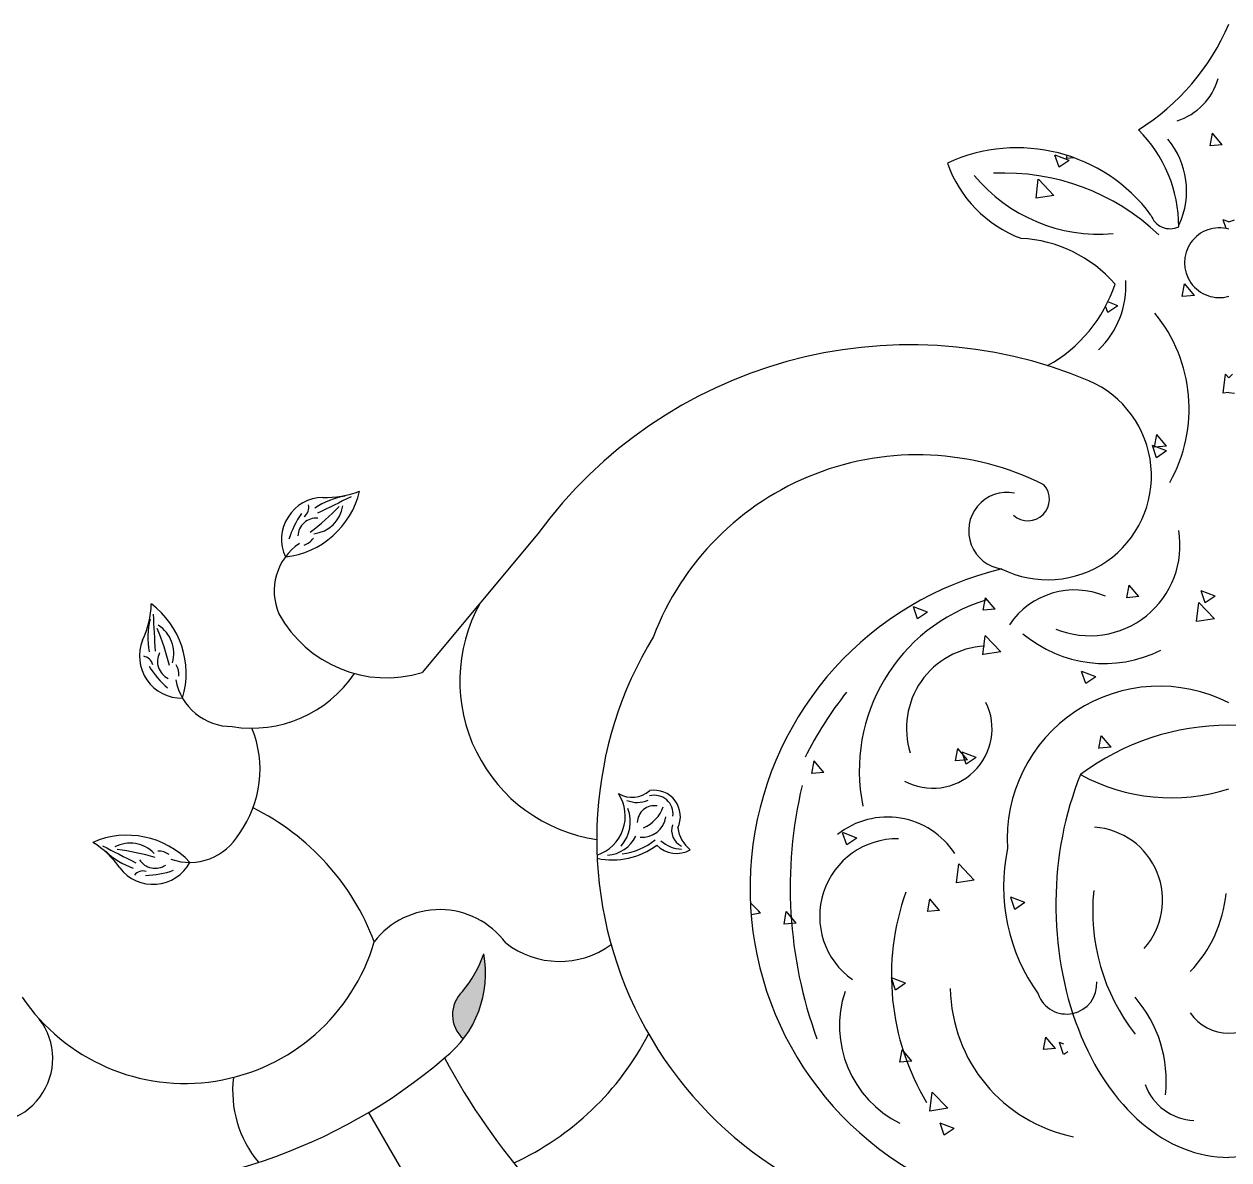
# Model space of a CAD drawing. Header units: millimetres. Extents: x 2621 to 26934, y 11979 to 27988.
# Drawn here: x 3163.5 to 3544, y 14682.4 to 15041 of the extents above; entities that cross this region are included whole.
import ezdxf

# ---------------------------------------------------------------- set-up
doc = ezdxf.new("R2010")
doc.units = ezdxf.units.MM

# ---------------------------------------------------------------- blocks, each defined once
blk = doc.blocks.new('A$C3F570633')
blk.add_hatch(color=256).paths.add_polyline_path([(511.89, 2741.99, 0.213345), (518.33, 2768.81, -0.093511), (511.6, 2756.94, 0.441934)])
for p, q in [((747.73, 3023.93), (748.46, 3027.9)), ((751.53, 3024.28), (748.48, 3027.92)), ((751.53, 3024.28), (747.75, 3023.95)), ((700.03, 3017.16), (698.74, 3020.98)), ((703.19, 3019.3), (698.76, 3021)), ((703.19, 3019.3), (700.05, 3017.18)), ((702.38, 3019.97), (702.55, 3020.91)), ((704.7, 3020.19), (702.4, 3019.98)), ((692.77, 3007.39), (693.47, 3013.4)), ((698.41, 3008.28), (693.49, 3013.42)), ((698.41, 3008.28), (692.79, 3007.41)), ((752.79, 2997.86), (751.87, 3000.59)), ((753.67, 2999.93), (751.89, 3000.61)), ((753.67, 2999.93), (755.45, 3000.61)), ((738.95, 2976.37), (739.69, 2980.34)), ((742.75, 2976.72), (739.71, 2980.35)), ((742.75, 2976.72), (738.98, 2976.39)), ((715.41, 2971.31), (714.74, 2973.3)), ((718.58, 2973.45), (715.43, 2974.66)), ((718.58, 2973.45), (715.43, 2971.33)), ((751.87, 2945.8), (752.57, 2951.8)), ((753.67, 2950.69), (752.59, 2951.82)), ((753.67, 2950.69), (754.75, 2951.82)), ((753.67, 2946.09), (751.89, 2945.82)), ((753.67, 2946.09), (755.45, 2945.82)), ((730.18, 2928.81), (730.91, 2932.78)), ((733.98, 2929.16), (730.93, 2932.79)), ((730.79, 2925.46), (729.51, 2929.28)), ((733.96, 2927.6), (729.53, 2929.3)), ((733.98, 2929.16), (730.2, 2928.83)), ((733.96, 2927.6), (730.82, 2925.48)), ((535.41, 2901.42), (498.89, 2857.61)), ((721.41, 2881.25), (722.14, 2885.21)), ((725.21, 2881.6), (722.16, 2885.23)), ((676.06, 2877.28), (676.79, 2881.25)), ((679.86, 2877.63), (676.81, 2881.26)), ((725.21, 2881.6), (721.43, 2881.27)), ((746.18, 2879.61), (744.9, 2883.43)), ((749.35, 2881.75), (744.92, 2883.45)), ((749.35, 2881.75), (746.2, 2879.63)), ((655.31, 2874.55), (654.03, 2878.37)), ((658.48, 2876.69), (654.05, 2878.39)), ((658.48, 2876.69), (655.33, 2874.56)), ((679.86, 2877.63), (676.08, 2877.3)), ((743.48, 2873.74), (744.18, 2879.74)), ((749.13, 2874.63), (744.2, 2879.76)), ((749.13, 2874.63), (743.51, 2873.76)), ((676, 2863.27), (676.7, 2869.28)), ((681.65, 2864.16), (676.72, 2869.3)), ((681.65, 2864.16), (676.02, 2863.29)), ((708.44, 2854.15), (707.16, 2857.97)), ((711.6, 2856.29), (707.18, 2857.99)), ((711.6, 2856.29), (708.46, 2854.17)), ((712.63, 2833.69), (713.37, 2837.65)), ((716.44, 2834.04), (713.39, 2837.67)), ((667.28, 2829.72), (668.01, 2833.69)), ((671.08, 2830.07), (668.03, 2833.7)), ((670.69, 2828.69), (669.41, 2832.52)), ((673.86, 2830.83), (669.43, 2832.53)), ((716.44, 2834.04), (712.66, 2833.71)), ((621.93, 2825.75), (622.66, 2829.72)), ((625.73, 2826.1), (622.68, 2829.74)), ((671.08, 2830.07), (667.3, 2829.74)), ((673.86, 2830.83), (670.72, 2828.71)), ((625.73, 2826.1), (621.95, 2825.77)), ((632.95, 2803.24), (631.67, 2807.06)), ((636.12, 2805.38), (631.69, 2807.08)), ((636.12, 2805.38), (632.97, 2803.26)), ((667.62, 2791.21), (668.32, 2797.22)), ((673.26, 2792.11), (668.34, 2797.24)), ((673.26, 2792.11), (667.64, 2791.23)), ((658.55, 2782.38), (659.24, 2786.12)), ((662.31, 2782.51), (659.26, 2786.14)), ((686.08, 2782.84), (684.8, 2786.66)), ((689.25, 2784.98), (684.82, 2786.68)), ((605.07, 2782.38), (602.51, 2785.05)), ((605.78, 2781.64), (602.75, 2781.17)), ((605.78, 2781.64), (605.07, 2782.38)), ((613.16, 2778.19), (613.89, 2782.16)), ((616.96, 2778.54), (613.91, 2782.17)), ((658.51, 2782.16), (658.55, 2782.38)), ((660.83, 2782.38), (658.53, 2782.18)), ((662.31, 2782.51), (660.83, 2782.38)), ((689.25, 2784.98), (686.1, 2782.86)), ((616.96, 2778.54), (613.18, 2778.21)), ((648.34, 2757.39), (647.06, 2761.21)), ((651.5, 2759.53), (647.08, 2761.23)), ((651.5, 2759.53), (648.36, 2757.4)), ((695.09, 2738.57), (695.82, 2742.53)), ((698.89, 2738.92), (695.84, 2742.55)), ((701.46, 2736.99), (700.18, 2740.81)), ((701.58, 2740.3), (700.2, 2740.83)), ((649.74, 2734.6), (650.47, 2738.56)), ((653.54, 2734.95), (650.49, 2738.58)), ((698.89, 2738.92), (695.11, 2738.59)), ((702.81, 2737.9), (701.49, 2737.01)), ((653.54, 2734.95), (649.76, 2734.62)), ((659.24, 2719.16), (659.94, 2725.16)), ((664.88, 2720.05), (659.96, 2725.18)), ((481.92, 2718.73), (519.87, 2653.15)), ((664.88, 2720.05), (659.26, 2719.17)), ((663.72, 2711.54), (662.44, 2715.36)), ((666.89, 2713.67), (662.46, 2715.37)), ((666.89, 2713.67), (663.74, 2711.55))]:
    blk.add_line(p, q)
for centre, radius, start, end in [((685.8, 3091.55), 73.87, 302.1184, 336.7382), ((731.41, 3050.53), 19.59, 287.4643, 344.0704), ((694.99, 2998.5), 42.84, 359.8904, 45.3753), ((714.66, 3009.71), 25.64, 335.5363, 39.662), ((686.77, 2970.63), 52.7, 36.656, 114.6961), ((701.92, 3031.59), 39.4, 199.379, 249.2768), ((712.8, 3047.61), 51.58, 219.8432, 274.8086), ((682.71, 2944.55), 70.81, 46.4242, 92.7467), ((735.06, 3004.13), 6.35, 198.7341, 295.7904), ((685.79, 2952.37), 42.42, 41.1728, 87.0435), ((750.67, 2987.04), 11.02, 74.2137, 285.7863), ((674.06, 2994.69), 45.96, 299.1152, 341.75), ((693.62, 2979.6), 27.52, 313.1385, 3.8839), ((693.77, 2940.94), 47.34, 330.5511, 39.5696), ((653.06, 2815.38), 145.76, 67.2374, 143.8218), ((696.44, 2919.71), 32.77, 243.7177, 66.5951), ((655.28, 2837.12), 89.26, 63.411, 159.0559), ((452.62, 2921.17), 27.21, 276.452, 346.6823), ((468.69, 2941.13), 28.22, 267.6416, 291.6331), ((690.14, 2912.39), 6.83, 228.1729, 41.7919), ((467.74, 2899.67), 13.27, 90.9016, 204.6432), ((478.09, 2890.42), 23.19, 98.7888, 124.3881), ((1135.13, 1559.62), 1505.27, 115.95158, 116.39967), ((683.62, 2902.36), 12.15, 79.0703, 261.9929), ((484.18, 2891.15), 28.72, 144.531, 162.5823), ((459.65, 2909.72), 3.43, 305.5271, 14.9058), ((418.01, 2962.68), 75.86, 306.866, 316.1097), ((463.47, 2911.84), 10.45, 276.7103, 351.1643), ((465.51, 2900.51), 5.91, 86.0806, 177.519), ((459.31, 2904.16), 6.67, 290.1338, 322.2577), ((709.72, 2897.76), 28.51, 247.9922, 9.6334), ((470.21, 2883.37), 18.08, 123.9868, 203.4476), ((705.97, 2789.6), 103.56, 103.4232, 241.3251), ((704.94, 2858.94), 24.78, 66.9286, 146.1221), ((385.13, 2880.08), 28.22, 334.3944, 358.3858), ((397.13, 2857.43), 27.21, 343.2047, 53.435), ((561.28, 2854.94), 50.51, 150.8879, 261.7264), ((693.14, 2826.65), 56.21, 106.7709, 191.5137), ((435.44, 2868.69), 23.19, 165.5415, 191.1408), ((1917.52, 2947.12), 1505.27, 182.70433, 183.15242), ((487.71, 2894.83), 38.86, 208.6886, 286.7251), ((345.33, 2842.02), 75.86, 13.6188, 22.8624), ((409.98, 2863.72), 10.45, 343.4631, 57.9171), ((714.33, 2900.31), 39.81, 229.7792, 296.5926), ((422.85, 2862.84), 13.27, 157.6544, 271.396), ((677.53, 2804.96), 123.52, 148.7551, 258.7898), ((677.76, 2840.07), 25.92, 92.8986, 197.5132), ((410.43, 2859.37), 3.43, 12.2798, 81.6586), ((421.2, 2861.12), 5.91, 152.8334, 244.2717), ((437.16, 2874.58), 28.72, 211.2837, 229.3351), ((415.4, 2856.87), 6.67, 356.8866, 29.0104), ((438.8, 2858.67), 18.08, 190.7396, 270.2004), ((445.11, 2879.02), 38.94, 260.7682, 326.1671), ((730.55, 2774.82), 124.12, 141.8708, 153.1551), ((731.78, 2805.21), 48.12, 62.9414, 183.7898), ((660.14, 2839.84), 18.74, 241.4138, 26.4295), ((413.2, 2827.01), 34.48, 324.1269, 22.2728), ((753.67, 2762.72), 78.28, 90, 126.7777), ((753.67, 2762.72), 78.28, 53.2223, 90), ((735.46, 2877.67), 59.59, 241.2534, 287.7898), ((565.15, 2826.59), 8.35, 239.3553, 312.0591), ((572.08, 2812.15), 8.34, 334.6066, 99.1691), ((754.68, 2789.79), 139.57, 166.6646, 200.0331), ((550.09, 2812.3), 12.93, 288.0974, 33.3299), ((566.81, 2825.41), 8.79, 247.7779, 293.1681), ((572.26, 2813.03), 5.85, 352.6269, 105.3467), ((411.24, 2745.42), 77.43, 20.5496, 63.7588), ((552.67, 2810.61), 11.93, 319.5465, 20.0231), ((572.3, 2810.08), 5.52, 81.4351, 177.4393), ((568.37, 2813.22), 7.58, 264.8108, 351.608), ((564.33, 2819.09), 11.37, 293.2044, 340.2625), ((645.82, 2786.63), 25.37, 33.0396, 128.2823), ((583.18, 2807.83), 5.53, 161.3957, 243.8691), ((590.2, 2810.05), 10.68, 187.9502, 231.5708), ((709.66, 2785.78), 23.08, 318.5115, 86.0123), ((405.71, 2779.06), 27.21, 43.2509, 113.4811), ((425.44, 2815.78), 18.08, 250.7857, 330.2465), ((556.84, 2810.51), 10.51, 273.2026, 334.6427), ((559.45, 2821.34), 21.09, 277.0114, 308.247), ((581.28, 2812.21), 10.36, 227.6786, 267.3876), ((648.88, 2780.68), 24.46, 89.0183, 234.8163), ((380.1, 2779.97), 28.22, 34.4405, 58.4319), ((1087.14, 4141.15), 1505.27, 242.75044, 243.19853), ((415.08, 2817.87), 23.19, 225.5877, 251.187), ((406.68, 2793.33), 10.45, 43.5092, 117.9632), ((393.2, 2726.48), 75.86, 73.6649, 82.9085), ((415.32, 2794.6), 6.67, 56.9327, 89.0565), ((559.02, 2821.57), 23.1, 257.8373, 307.1371), ((579.2, 2809.17), 8.66, 223.9401, 300.1831), ((740.33, 2789.97), 57.83, 167.9578, 215.7865), ((413.87, 2804.04), 13.27, 217.7005, 331.4421), ((414.54, 2801.75), 5.91, 212.8795, 304.3178), ((410.67, 2791.55), 3.43, 72.3259, 141.7047), ((410.84, 2822.3), 28.72, 271.3298, 289.3812), ((725.31, 2762.02), 78.22, 160.3723, 210.8958), ((773.7, 2782.36), 63.06, 174.1576, 218.0437), ((711.46, 2791.95), 41.53, 316.2626, 354.4152), ((504.38, 2756.78), 26, 36.5807, 142.5256), ((423.99, 2790.2), 62.29, 214.2351, 343.5916), ((542.26, 2794.12), 27.68, 232.108, 306.0685), ((485.11, 2762.6), 33.79, 308.0573, 10.5983), ((483.5, 2780.72), 36.81, 319.7618, 341.1308), ((702.41, 2759.36), 9.55, 199.6508, 3.8714), ((518.55, 2749.6), 10.11, 133.4589, 228.828), ((665.05, 2746.09), 34.37, 161.5812, 243.5918), ((714.14, 2758.59), 48.46, 180.8424, 258.5772), ((693.68, 2728.78), 40.19, 353.6713, 40.9345), ((361.88, 2735.78), 20.33, 173.9454, 37.7959), ((753.67, 2758.64), 14.85, 214.7342, 270), ((753.67, 2758.64), 14.85, 270, 325.2658), ((489.91, 2785.04), 90.56, 294.7496, 332.6987), ((394.38, 2865.93), 171.27, 266.3532, 310.6477), ((689.52, 2833.22), 207.73, 207.9083, 235.6256), ((474.67, 2725.66), 35.66, 173.3285, 219.4651), ((743.33, 2733.3), 17.1, 199.6975, 267.6432)]:
    blk.add_arc(centre, radius, start, end)
blk.add_ellipse((753.67, 2784.37), major_axis=(0, 79.84), ratio=0.684421, start_param=1.030673, end_param=3.141593)
at = {"extrusion": (0, 0, -1)}
blk.add_ellipse((753.67, 2784.37), major_axis=(0, 79.84), ratio=0.684421, start_param=1.030673, end_param=3.141593, dxfattribs=at)

msp = doc.modelspace()

# ---------------------------------------------------------------- block references
msp.add_blockref('A$C3F570633', (2790.32, 11978.65))

doc.saveas('drawing.dxf')
